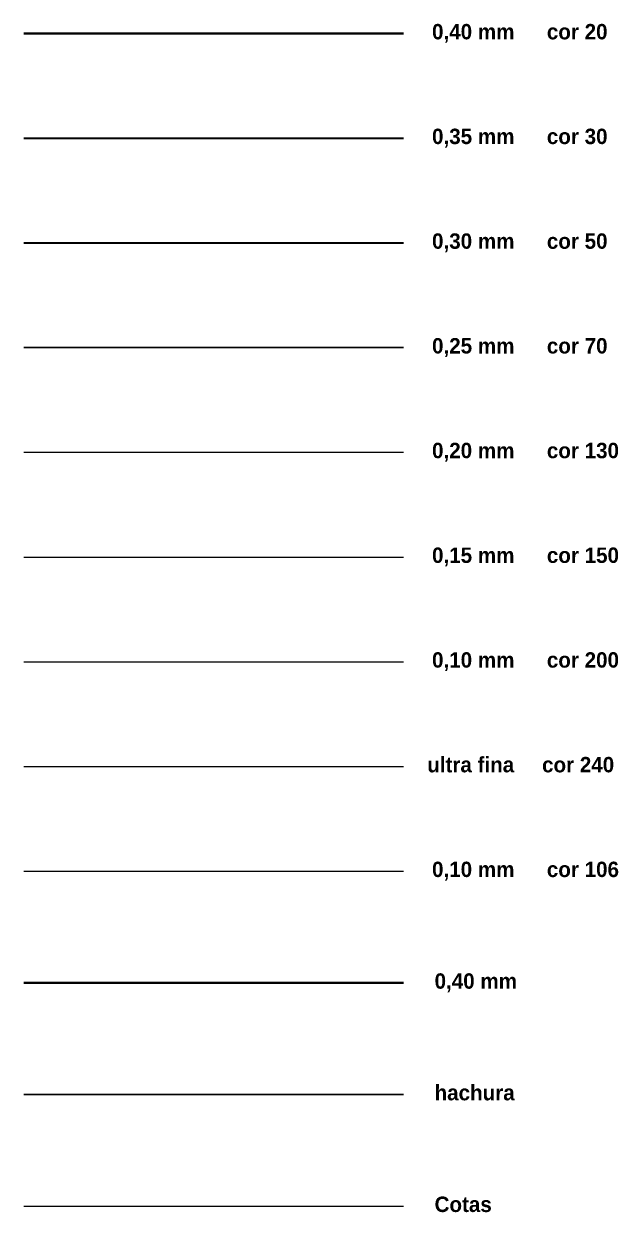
# Model space of a CAD drawing. Header units: millimetres. Extents: x 3006 to 6000, y 1661 to 3774.
# Drawn here: x 4125.82 to 4135.47, y 1980 to 1999.29 of the extents above; entities that cross this region are included whole.
import ezdxf

# ---------------------------------------------------------------- set-up
doc = ezdxf.new("R2010")
doc.units = ezdxf.units.MM
doc.header["$LTSCALE"] = 10
for name, color, linetype, lineweight in [('.10', 200, 'Continuous', 9), ('.10 ultra fina', 240, 'Continuous', 5), ('.15', 150, 'Continuous', 15), ('.20', 130, 'Continuous', 20), ('.25', 70, 'Continuous', 25), ('.30', 50, 'Continuous', 30), ('.35', 30, 'Continuous', 35), ('.40', 20, 'Continuous', 40), ('.40 Interno parede', 27, 'Continuous', 40), ('COTAS', 230, 'Continuous', 15)]:
    doc.layers.add(name, color=color, linetype=linetype, lineweight=lineweight)
doc.layers.add('.20 hachura', color=185, linetype='Continuous')
doc.layers.add('Escrita', color=34, linetype='Continuous')
doc.layers.add('Verde', color=7, linetype='Continuous', true_color=0x136734)
doc.styles.get("Standard").update_dxf_attribs({"font": 'arial.ttf'})

msp = doc.modelspace()

# ---------------------------------------------------------------- linework, layer by layer
at = {"layer": '.10', "color": 200, "lineweight": 9}
msp.add_line((4125.817, 1988.937), (4131.982, 1988.937), dxfattribs=at)
at = {"layer": '.10 ultra fina', "color": 240, "lineweight": 5}
msp.add_line((4125.817, 1987.237), (4131.982, 1987.237), dxfattribs=at)
at = {"layer": '.15', "color": 150, "lineweight": 15}
msp.add_line((4125.817, 1990.637), (4131.982, 1990.637), dxfattribs=at)
at = {"layer": '.20', "color": 130, "lineweight": 20}
msp.add_line((4125.817, 1992.337), (4131.982, 1992.337), dxfattribs=at)
at = {"layer": '.20 hachura', "color": 185}
msp.add_line((4125.817, 1981.912), (4131.982, 1981.912), dxfattribs=at)
at = {"layer": '.25', "color": 70, "lineweight": 25}
msp.add_line((4125.817, 1994.037), (4131.982, 1994.037), dxfattribs=at)
at = {"layer": '.30', "color": 50, "lineweight": 30}
msp.add_line((4125.817, 1995.737), (4131.982, 1995.737), dxfattribs=at)
at = {"layer": '.35', "color": 30, "lineweight": 35}
msp.add_line((4125.817, 1997.437), (4131.982, 1997.437), dxfattribs=at)
at = {"layer": '.40', "color": 20, "lineweight": 40}
msp.add_line((4125.817, 1999.137), (4131.982, 1999.137), dxfattribs=at)
at = {"layer": '.40 Interno parede', "color": 27}
msp.add_line((4125.817, 1983.725), (4131.982, 1983.725), dxfattribs=at)
at = {"layer": 'COTAS', "color": 230}
msp.add_line((4125.817, 1980.1), (4131.982, 1980.1), dxfattribs=at)
at = {"layer": 'Verde', "color": 106, "lineweight": 9}
msp.add_line((4125.817, 1985.537), (4131.982, 1985.537), dxfattribs=at)

# ---------------------------------------------------------------- texts
at = {"layer": 'Escrita', "char_height": 0.25, "attachment_point": 1}
for s, insert in [('{\\Fbold|c0;\\C116;\\c3434259;0,40 mm}', (4132.445, 1999.291)), ('{\\Fbold|c0;\\C116;\\c3434259;cor 20}', (4134.309, 1999.291)), ('{\\Fbold|c0;\\C116;\\c3434259;0,35 mm}', (4132.445, 1997.591)), ('{\\Fbold|c0;\\C116;\\c3434259;cor 30}', (4134.309, 1997.591)), ('{\\Fbold|c0;\\C116;\\c3434259;0,30 mm}', (4132.445, 1995.891)), ('{\\Fbold|c0;\\C116;\\c3434259;cor 50}', (4134.309, 1995.891)), ('{\\Fbold|c0;\\C116;\\c3434259;0,25 mm}', (4132.445, 1994.191)), ('{\\Fbold|c0;\\C116;\\c3434259;cor 70}', (4134.309, 1994.191)), ('{\\Fbold|c0;\\C116;\\c3434259;0,20 mm}', (4132.445, 1992.491)), ('{\\Fbold|c0;\\C116;\\c3434259;cor 130}', (4134.309, 1992.491)), ('{\\Fbold|c0;\\C116;\\c3434259;0,15 mm}', (4132.445, 1990.791)), ('{\\Fbold|c0;\\C116;\\c3434259;cor 150}', (4134.309, 1990.791)), ('{\\Fbold|c0;\\C116;\\c3434259;0,10 mm}', (4132.445, 1989.091)), ('{\\Fbold|c0;\\C116;\\c3434259;cor 200}', (4134.309, 1989.091)), ('{\\Fbold|c0;\\C116;\\c3434259;ultra fina}', (4132.367, 1987.391)), ('{\\Fbold|c0;\\C116;\\c3434259;cor 240}', (4134.231, 1987.391)), ('{\\Fbold|c0;\\C116;\\c3434259;0,10 mm}', (4132.445, 1985.691)), ('{\\Fbold|c0;\\C116;\\c3434259;cor 106}', (4134.309, 1985.691)), ('{\\Fbold|c0;\\C116;\\c3434259;0,40 mm}', (4132.486, 1983.878)), ('{\\Fbold|c0;\\C116;\\c3434259;hachura}', (4132.486, 1982.066)), ('{\\Fbold|c0;\\C116;\\c3434259;Cotas}', (4132.486, 1980.253))]:
    msp.add_mtext_dynamic_manual_height_columns(s, width=5.26656, gutter_width=1, heights=[0], dxfattribs=dict(at, insert=insert))

doc.saveas('drawing.dxf')
